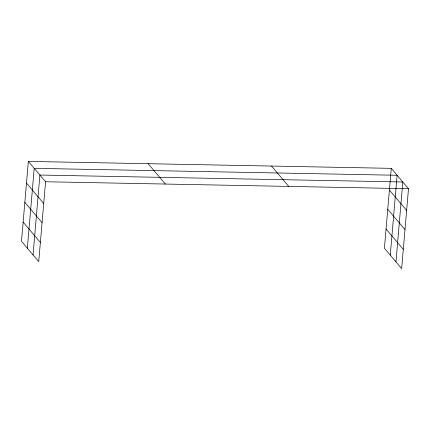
<?xml version="1.0" encoding="UTF-8"?>
<svg xmlns="http://www.w3.org/2000/svg" width="430" height="430" viewBox="0 0 430 430"><rect width="100%" height="100%" fill="white"/><g stroke="black" fill="none" stroke-linecap="round" stroke-linejoin="round"><path stroke-width="0.64" d="M28.348 161.411L21.5 241.3L38.732 261.65L45.58 181.756L28.348 161.411L391.268 168.35L408.5 188.7L401.652 268.589L384.42 248.244L391.268 168.35M27.359 248.218L34.206 168.329L397.127 175.268L390.279 255.162M33.045 254.936L39.893 175.042L402.813 181.981L395.965 261.875M45.58 181.756L408.5 188.7M389.408 190.065L406.64 210.41M387.758 209.265L404.99 229.609M386.065 229.045L403.297 249.389M271.502 166.061L288.734 186.405M148.113 163.701L165.346 184.045M26.488 183.126L43.72 203.471M24.843 202.326L42.075 222.67M23.145 222.106L40.377 242.45"/></g></svg>
